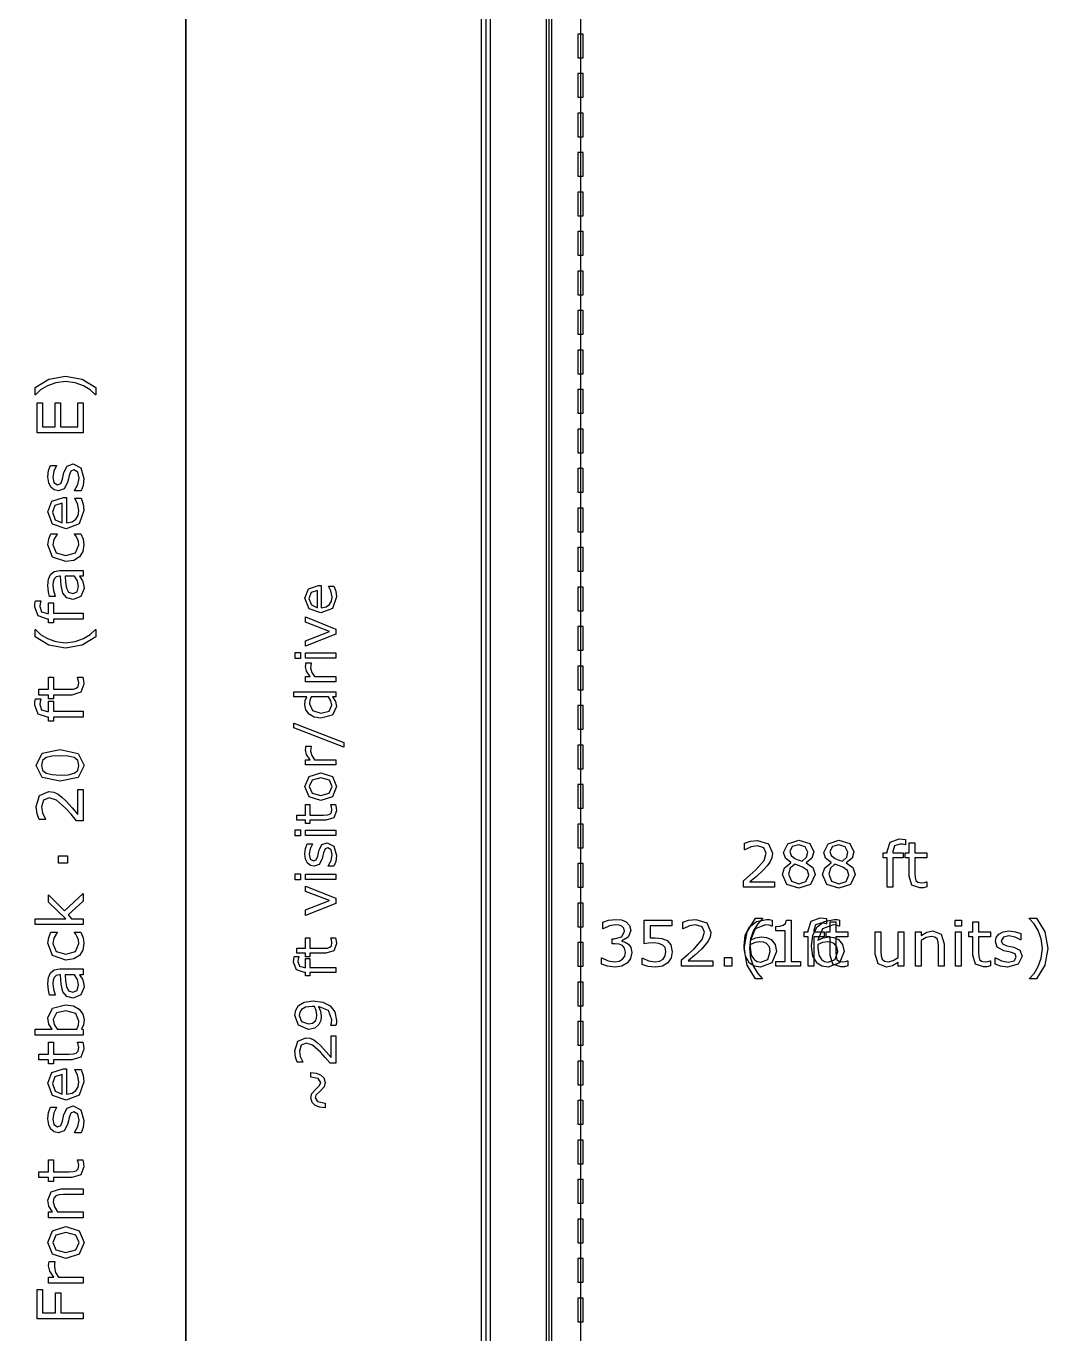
# Model space of a CAD drawing. Extents: x -17 to 192, y 167 to 459.
# Drawn here: x 138.58 to 172.82, y 370.01 to 413.81 of the extents above; entities that cross this region are included whole.
import ezdxf

# ---------------------------------------------------------------- set-up
doc = ezdxf.new("R2010")
doc.units = 0

msp = doc.modelspace()

# ---------------------------------------------------------------- linework, layer by layer
at = {"layer": 'Layer 1', "color": 7}
for points in [[(94.562067, 443.071168), (94.562067, 323.426942), (154.145953, 323.426942), (154.145953, 443.071168), (94.562067, 443.071168)], [(156.011469, 442.912522), (156.011469, 323.585589), (156.196471, 323.585589), (156.196471, 442.912522), (156.011469, 442.912522)], [(94.879361, 442.753876), (153.828659, 442.753876), (153.828659, 323.744236), (94.879361, 323.744236), (94.879361, 442.753876)]]:
    msp.add_lwpolyline(points, close=True, dxfattribs=at)
for points in [[(156.10397, 442.912522), (156.10397, 323.585589)], [(137.053994, 436.033364), (143.933152, 436.033364), (143.933152, 338.66682), (137.053994, 338.66682), (137.053994, 436.033364)], [(143.933152, 436.033364), (153.987306, 436.033364), (153.987306, 338.66682), (143.933152, 338.66682), (143.933152, 436.033364)], [(157.162302, 436.033364), (157.162302, 338.66682)], [(157.069801, 413.543809), (157.069801, 412.75006), (157.254803, 412.75006), (157.254803, 413.543809), (157.069801, 413.543809)], [(157.069801, 412.220894), (157.069801, 411.427145), (157.254803, 411.427145), (157.254803, 412.220894), (157.069801, 412.220894)], [(157.069801, 410.897979), (157.069801, 410.10423), (157.254803, 410.10423), (157.254803, 410.897979), (157.069801, 410.897979)], [(157.069801, 409.575064), (157.069801, 408.781315), (157.254803, 408.781315), (157.254803, 409.575064), (157.069801, 409.575064)], [(157.069801, 408.252149), (157.069801, 407.4584), (157.254803, 407.4584), (157.254803, 408.252149), (157.069801, 408.252149)], [(157.069801, 406.929234), (157.069801, 406.135485), (157.254803, 406.135485), (157.254803, 406.929234), (157.069801, 406.929234)], [(157.069801, 405.606319), (157.069801, 404.81257), (157.254803, 404.81257), (157.254803, 405.606319), (157.069801, 405.606319)], [(157.069801, 404.283404), (157.069801, 403.489655), (157.254803, 403.489655), (157.254803, 404.283404), (157.069801, 404.283404)], [(157.069801, 402.960489), (157.069801, 402.16674), (157.254803, 402.16674), (157.254803, 402.960489), (157.069801, 402.960489)], [(139.902461, 402.088522), (140.461602, 401.987237), (140.919452, 401.703017), (140.919452, 401.466339), (140.909107, 401.466339), (140.734442, 401.625502), (140.504999, 401.767094), (140.225946, 401.868381), (139.90245, 401.906621), (139.57999, 401.868381), (139.299905, 401.767094), (139.070461, 401.625502), (138.895797, 401.466339), (138.885452, 401.466339), (138.885452, 401.703017), (139.343305, 401.987237), (139.902443, 402.088522), (139.902461, 402.088522)], [(157.069801, 401.637574), (157.069801, 400.843825), (157.254803, 400.843825), (157.254803, 401.637574), (157.069801, 401.637574)], [(140.49364, 401.196586), (140.49364, 400.182696), (138.954717, 400.182696), (138.954717, 401.196586), (139.136618, 401.196586), (139.136618, 400.387336), (139.558297, 400.387336), (139.558297, 401.196586), (139.740198, 401.196586), (139.740198, 400.387336), (140.311739, 400.387336), (140.311739, 401.196586), (140.49364, 401.196586)], [(157.069801, 400.314659), (157.069801, 399.52091), (157.254803, 399.52091), (157.254803, 400.314659), (157.069801, 400.314659)], [(140.160845, 399.145036), (140.420261, 399.013777), (140.521546, 398.657211), (140.491574, 398.421566), (140.424393, 398.242766), (140.206319, 398.242766), (140.206319, 398.253111), (140.316906, 398.45775), (140.357213, 398.673758), (140.315872, 398.874262), (140.18565, 398.94661), (140.082295, 398.907335), (140.022352, 398.756441), (140.000656, 398.647919), (139.973785, 398.526997), (139.855961, 398.310989), (139.663725, 398.247944), (139.529367, 398.276884), (139.416713, 398.3668), (139.34023, 398.513561), (139.311293, 398.714065), (139.337142, 398.922837), (139.398118, 399.09957), (139.605858, 399.09957), (139.605858, 399.089225), (139.513873, 398.908359), (139.475633, 398.699584), (139.516974, 398.519753), (139.637897, 398.44637), (139.745383, 398.490813), (139.804295, 398.631372), (139.829087, 398.751263), (139.851815, 398.862882), (139.958267, 399.071654), (140.16084, 399.145036), (140.160845, 399.145036)], [(157.069801, 398.991744), (157.069801, 398.197995), (157.254803, 398.197995), (157.254803, 398.991744), (157.069801, 398.991744)], [(139.936568, 398.025726), (139.936568, 397.175134), (140.122605, 397.207172), (140.251795, 397.295022), (140.326209, 397.422146), (140.351001, 397.585444), (140.304492, 397.822121), (140.211473, 397.992653), (140.211473, 398.002998), (140.423346, 398.002998), (140.492592, 397.802495), (140.520498, 397.587521), (140.365468, 397.138971), (139.92312, 396.977739), (139.473535, 397.131734), (139.307136, 397.538946), (139.443563, 397.898612), (139.831135, 398.025736), (139.936568, 398.025726)], [(139.78774, 397.836591), (139.551063, 397.759076), (139.467346, 397.528598), (139.559331, 397.27952), (139.78774, 397.175134), (139.78774, 397.836591)], [(157.069801, 397.668829), (157.069801, 396.87508), (157.254803, 396.87508), (157.254803, 397.668829), (157.069801, 397.668829)], [(140.421292, 396.810298), (140.49364, 396.625296), (140.51949, 396.440294), (140.483316, 396.210851), (140.371694, 396.032051), (140.183591, 395.915264), (139.917976, 395.873923), (139.473559, 396.02895), (139.31233, 396.440294), (139.340233, 396.634599), (139.408448, 396.810298), (139.624453, 396.810298), (139.624453, 396.799953), (139.518001, 396.615983), (139.480792, 396.432015), (139.592415, 396.170533), (139.917976, 396.07545), (140.239402, 396.168467), (140.351024, 396.432015), (140.33552, 396.551906), (140.295213, 396.661459), (140.249737, 396.74104), (140.207364, 396.799953), (140.207364, 396.810298), (140.421292, 396.810298)], [(157.069801, 396.345914), (157.069801, 395.552165), (157.254803, 395.552165), (157.254803, 396.345914), (157.069801, 396.345914)], [(140.49364, 395.582466), (140.49364, 395.389199), (140.370651, 395.389199), (140.420261, 395.318917), (140.46987, 395.234169), (140.509142, 395.122547), (140.525678, 394.974753), (140.422327, 394.71017), (140.158776, 394.601649), (139.946903, 394.65746), (139.818747, 394.818692), (139.755702, 395.071905), (139.730911, 395.389199), (139.700939, 395.389199), (139.591383, 395.365439), (139.523171, 395.299293), (139.491132, 395.200075), (139.482877, 395.079152), (139.503541, 394.908621), (139.561419, 394.714316), (139.561419, 394.703971), (139.364016, 394.703971), (139.329909, 394.868303), (139.311309, 395.080176), (139.331972, 395.292049), (139.400187, 395.449145), (139.523176, 395.548364), (139.710244, 395.582469), (140.49364, 395.582466)], [(140.20942, 395.389199), (139.887994, 395.389199), (139.903498, 395.179392), (139.93347, 394.989223), (140.007884, 394.853831), (140.145343, 394.802155), (140.295205, 394.862099), (140.344815, 395.045032), (140.30554, 395.232102), (140.209422, 395.389199), (140.20942, 395.389199)], [(148.472901, 395.076858), (148.472901, 394.332589), (148.635683, 394.360624), (148.748727, 394.437491), (148.813838, 394.548724), (148.835534, 394.69161), (148.794838, 394.898704), (148.713447, 395.047918), (148.713447, 395.056967), (148.898838, 395.056967), (148.959427, 394.881527), (148.983848, 394.693425), (148.848196, 394.300942), (148.461141, 394.159867), (148.067753, 394.294611), (147.922156, 394.650919), (148.041528, 394.96563), (148.380655, 395.076864), (148.472901, 395.076858)], [(148.342679, 394.911364), (148.135585, 394.843538), (148.062335, 394.641871), (148.142821, 394.423926), (148.342679, 394.332589), (148.342679, 394.911364)], [(157.069801, 395.022999), (157.069801, 394.22925), (157.254803, 394.22925), (157.254803, 395.022999), (157.069801, 395.022999)], [(139.073573, 394.562377), (139.073573, 394.552032), (139.054973, 394.468317), (139.044627, 394.377367), (139.100436, 394.195466), (139.299908, 394.139655), (139.339182, 394.139655), (139.339182, 394.490021), (139.50248, 394.490021), (139.50248, 394.145857), (140.49364, 394.145857), (140.49364, 393.951552), (139.502488, 393.951552), (139.502488, 393.820295), (139.33919, 393.820295), (139.33919, 393.951552), (139.30095, 393.951552), (138.985723, 394.053872), (138.875136, 394.349461), (138.881327, 394.466248), (138.895799, 394.562369), (139.073573, 394.562377)], [(147.950197, 394.025114), (148.96034, 393.616355), (148.96034, 393.445434), (147.950197, 393.039387), (147.950197, 393.223872), (148.75415, 393.536774), (147.950197, 393.84696), (147.950197, 394.025114)], [(140.919452, 393.598093), (140.919452, 393.361416), (140.461602, 393.077196), (139.902461, 392.975911), (139.343323, 393.077196), (138.88547, 393.361416), (138.88547, 393.598093), (138.895815, 393.598093), (139.07048, 393.437899), (139.299924, 393.297339), (139.580008, 393.196052), (139.902469, 393.157811), (140.225964, 393.19502), (140.505017, 393.297339), (140.734461, 393.438931), (140.909125, 393.598093), (140.919452, 393.598093)], [(157.069801, 393.700084), (157.069801, 392.906335), (157.254803, 392.906335), (157.254803, 393.700084), (157.069801, 393.700084)], [(147.781086, 392.825963), (147.781086, 392.634244), (147.604738, 392.634244), (147.604738, 392.825963), (147.781086, 392.825963)], [(148.96034, 392.815113), (148.96034, 392.645097), (147.950197, 392.645097), (147.950197, 392.815113), (148.96034, 392.815113)], [(148.135585, 392.48322), (148.135585, 392.474171), (148.122937, 392.400017), (148.118413, 392.315914), (148.153682, 392.163985), (148.243212, 392.022909), (148.96034, 392.022909), (148.96034, 391.852893), (147.950197, 391.852893), (147.950197, 392.022909), (148.099411, 392.022909), (147.984561, 392.201063), (147.950197, 392.359321), (147.952922, 392.42353), (147.961071, 392.483215), (148.135585, 392.48322)], [(140.483305, 392.001295), (140.507065, 391.881405), (140.516378, 391.766684), (140.421292, 391.497966), (140.116403, 391.405984), (139.502488, 391.405984), (139.502488, 391.274724), (139.33919, 391.274724), (139.33919, 391.405984), (139.007427, 391.405984), (139.007427, 391.600285), (139.33919, 391.600285), (139.33919, 392.001295), (139.502488, 392.001295), (139.502488, 391.600285), (140.028553, 391.600285), (140.171179, 391.604413), (140.266263, 391.63335), (140.327241, 391.695363), (140.345841, 391.81732), (140.3324, 391.916539), (140.308641, 391.990953), (140.308641, 392.001298), (140.483305, 392.001295)], [(157.069801, 392.377169), (157.069801, 391.58342), (157.254803, 391.58342), (157.254803, 392.377169), (157.069801, 392.377169)], [(139.073573, 391.278859), (139.073573, 391.268514), (139.054973, 391.184797), (139.044627, 391.093847), (139.100436, 390.911946), (139.299908, 390.856135), (139.339182, 390.856135), (139.339182, 391.206501), (139.50248, 391.206501), (139.50248, 390.862337), (140.49364, 390.862337), (140.49364, 390.668035), (139.502488, 390.668035), (139.502488, 390.536775), (139.33919, 390.536775), (139.33919, 390.668035), (139.30095, 390.668035), (138.985723, 390.770352), (138.875136, 391.065941), (138.881327, 391.182731), (138.895799, 391.278849), (139.073573, 391.278859)], [(148.96034, 391.518294), (148.96034, 391.348278), (148.854533, 391.348278), (148.953106, 391.195444), (148.988375, 391.022717), (148.849107, 390.735139), (148.462956, 390.629332), (148.234158, 390.665503), (148.063237, 390.764981), (147.958335, 390.907866), (147.922161, 391.077882), (147.939333, 391.218958), (147.990881, 391.348278), (147.553182, 391.348278), (147.553182, 391.518294), (148.96034, 391.518294)], [(148.711648, 391.348278), (148.131968, 391.348278), (148.089465, 391.225289), (148.077718, 391.10682), (148.177195, 390.884353), (148.459349, 390.804772), (148.733362, 390.866266), (148.826509, 391.063412), (148.794857, 391.209914), (148.711658, 391.348278), (148.711648, 391.348278)], [(157.069801, 391.054254), (157.069801, 390.260505), (157.254803, 390.260505), (157.254803, 391.054254), (157.069801, 391.054254)], [(147.553187, 390.46836), (149.235252, 389.819949), (149.235252, 389.663501), (147.553187, 390.309197), (147.553187, 390.46836)], [(139.723661, 389.58284), (140.332408, 389.452618), (140.525678, 389.050573), (140.32931, 388.64543), (139.72573, 388.518309), (139.120081, 388.647499), (138.923713, 389.050573), (139.123182, 389.454684), (139.723661, 389.58284), (139.723661, 389.58284)], [(140.192883, 389.311023), (139.996512, 389.359598), (139.723661, 389.373039), (139.45081, 389.359598), (139.254442, 389.309989), (139.134551, 389.21077), (139.094245, 389.050573), (139.134551, 388.889344), (139.256508, 388.789091), (139.455977, 388.740516), (139.72573, 388.728107), (139.99548, 388.739484), (140.189782, 388.788062), (140.312774, 388.884179), (140.355147, 389.050576), (140.31484, 389.211807), (140.192883, 389.311026), (140.192883, 389.311023)], [(148.135579, 389.697865), (148.135579, 389.688816), (148.122932, 389.614661), (148.118408, 389.530556), (148.153677, 389.37863), (148.243206, 389.237551), (148.96034, 389.237551), (148.96034, 389.067535), (147.950197, 389.067535), (147.950197, 389.237551), (148.099411, 389.237551), (147.984561, 389.415706), (147.950197, 389.573966), (147.952922, 389.638172), (147.961071, 389.697859), (148.135579, 389.697865)], [(157.069801, 389.731339), (157.069801, 388.93759), (157.254803, 388.93759), (157.254803, 389.731339), (157.069801, 389.731339)], [(148.455714, 388.804381), (148.845485, 388.677773), (148.98837, 388.338646), (148.845485, 387.997713), (148.455714, 387.872009), (148.065946, 387.997713), (147.922156, 388.338646), (148.065946, 388.677773), (148.455714, 388.804381), (148.455714, 388.804381)], [(148.455714, 388.628939), (148.164519, 388.55207), (148.068658, 388.338646), (148.164519, 388.123413), (148.455714, 388.047452), (148.7442, 388.124318), (148.841868, 388.338646), (148.745102, 388.551165), (148.455714, 388.628939), (148.455714, 388.628939)], [(140.49364, 388.239256), (140.49364, 387.19746), (140.277632, 387.19746), (140.091598, 387.4145), (139.906596, 387.618105), (139.601707, 387.889924), (139.356759, 387.963304), (139.16969, 387.883722), (139.101478, 387.663581), (139.134551, 387.459977), (139.235836, 387.246035), (139.235836, 387.23569), (139.018796, 387.23569), (138.95265, 387.431026), (138.922678, 387.668738), (139.037399, 388.039773), (139.346424, 388.174131), (139.510756, 388.151404), (139.654414, 388.08629), (139.780507, 387.991207), (139.917966, 387.859947), (140.128804, 387.631538), (140.316906, 387.411397), (140.316906, 388.239253), (140.49364, 388.239256)], [(157.069801, 388.408424), (157.069801, 387.614675), (157.254803, 387.614675), (157.254803, 388.408424), (157.069801, 388.408424)], [(148.951291, 387.738167), (148.972087, 387.633265), (148.980237, 387.532883), (148.897036, 387.297756), (148.630257, 387.217269), (148.093082, 387.217269), (148.093082, 387.102419), (147.950197, 387.102419), (147.950197, 387.217269), (147.659904, 387.217269), (147.659904, 387.387285), (147.950197, 387.387285), (147.950197, 387.738167), (148.093082, 387.738167), (148.093082, 387.387285), (148.553388, 387.387285), (148.678186, 387.39091), (148.761387, 387.416231), (148.814743, 387.470491), (148.831014, 387.577203), (148.819267, 387.664021), (148.798471, 387.729132), (148.798471, 387.738181), (148.951291, 387.738167)], [(147.781086, 386.888091), (147.781086, 386.696372), (147.604738, 386.696372), (147.604738, 386.888091), (147.781086, 386.888091)], [(148.96034, 386.877238), (148.96034, 386.707225), (147.950197, 386.707225), (147.950197, 386.877238), (148.96034, 386.877238)], [(157.069801, 387.085509), (157.069801, 386.29176), (157.254803, 386.29176), (157.254803, 387.085509), (157.069801, 387.085509)], [(148.669143, 386.46215), (148.896131, 386.347297), (148.984758, 386.035301), (148.958538, 385.829114), (148.899758, 385.672663), (148.708941, 385.672663), (148.708941, 385.681712), (148.805707, 385.860771), (148.840976, 386.049776), (148.804802, 386.225218), (148.690857, 386.288522), (148.600422, 386.254156), (148.547972, 386.122123), (148.528974, 386.027167), (148.505453, 385.92136), (148.402358, 385.732356), (148.234152, 385.67719), (148.11659, 385.702511), (148.018017, 385.78119), (147.951096, 385.909605), (147.925775, 386.085045), (147.948397, 386.267721), (148.001753, 386.422364), (148.183524, 386.422364), (148.183524, 386.413316), (148.103041, 386.255055), (148.069579, 386.072379), (148.105753, 385.915024), (148.21156, 385.850817), (148.305611, 385.889703), (148.357157, 386.012695), (148.378853, 386.117596), (148.398749, 386.215265), (148.491896, 386.397941), (148.669145, 386.46215), (148.669143, 386.46215)], [(163.662156, 384.968845), (162.620361, 384.968845), (162.620361, 385.184853), (162.837401, 385.370887), (163.041006, 385.555889), (163.312822, 385.860778), (163.386204, 386.105726), (163.306623, 386.292795), (163.086479, 386.361007), (162.882875, 386.327934), (162.668936, 386.226649), (162.65859, 386.226649), (162.65859, 386.443689), (162.853927, 386.509835), (163.091639, 386.539807), (163.462674, 386.425086), (163.597032, 386.116061), (163.574304, 385.951729), (163.509193, 385.808071), (163.41411, 385.681978), (163.28285, 385.544519), (163.054441, 385.333681), (162.8343, 385.145579), (163.662156, 385.145579), (163.662156, 384.968845)], [(165.019176, 385.397758), (164.863115, 385.065997), (164.472442, 384.933706), (164.073498, 385.062896), (163.925705, 385.393625), (164.000119, 385.625135), (164.209925, 385.7905), (164.209925, 385.796691), (164.025958, 385.941383), (163.967046, 386.137754), (164.109672, 386.427142), (164.472442, 386.542897), (164.840376, 386.432309), (164.977835, 386.15119), (164.912724, 385.945519), (164.72152, 385.788423), (164.72152, 385.782231), (164.942696, 385.629268), (165.019176, 385.397758), (165.019176, 385.397758)], [(164.774231, 386.149134), (164.688447, 386.324833), (164.471407, 386.390979), (164.257468, 386.328968), (164.174786, 386.161535), (164.216127, 386.032344), (164.343249, 385.936227), (164.452805, 385.887652), (164.593364, 385.838042), (164.734956, 385.979634), (164.774231, 386.149134), (164.774231, 386.149134)], [(166.364829, 385.397755), (166.208768, 385.065995), (165.818093, 384.933703), (165.419152, 385.062894), (165.271358, 385.393622), (165.345772, 385.625133), (165.555579, 385.790497), (165.555579, 385.796688), (165.371609, 385.941381), (165.312699, 386.137752), (165.455325, 386.427139), (165.818093, 386.542894), (166.18603, 386.432306), (166.323488, 386.151187), (166.258377, 385.945516), (166.067174, 385.78842), (166.067174, 385.782229), (166.288349, 385.629265), (166.364829, 385.397755), (166.364829, 385.397755)], [(166.119884, 386.149131), (166.034101, 386.32483), (165.817061, 386.390976), (165.603119, 386.328966), (165.520437, 386.161532), (165.561778, 386.032342), (165.688902, 385.936224), (165.798455, 385.887649), (165.939015, 385.83804), (166.080609, 385.979631), (166.119884, 386.149131), (166.119884, 386.149131)], [(168.047411, 386.38891), (168.037065, 386.38891), (167.953351, 386.40751), (167.862401, 386.417855), (167.6805, 386.362046), (167.624689, 386.162575), (167.624689, 386.1233), (167.975055, 386.1233), (167.975055, 385.960002), (167.630891, 385.960002), (167.630891, 384.968845), (167.436586, 384.968845), (167.436586, 385.959997), (167.305329, 385.959997), (167.305329, 386.123295), (167.436586, 386.123295), (167.436586, 386.161535), (167.538906, 386.476762), (167.834495, 386.587349), (167.951282, 386.581158), (168.0474, 386.566686), (168.047411, 386.38891)], [(168.769847, 384.979177), (168.649959, 384.955417), (168.535236, 384.946104), (168.26652, 385.04119), (168.174535, 385.34608), (168.174535, 385.959994), (168.043278, 385.959994), (168.043278, 386.123292), (168.174535, 386.123292), (168.174535, 386.455055), (168.368839, 386.455055), (168.368839, 386.123292), (168.769847, 386.123292), (168.769847, 385.959994), (168.368839, 385.959994), (168.368839, 385.433929), (168.372967, 385.291303), (168.401907, 385.19622), (168.463917, 385.135241), (168.585874, 385.116641), (168.685093, 385.130082), (168.759507, 385.153841), (168.769852, 385.153841), (168.769847, 384.979177)], [(139.965509, 386.02544), (139.965509, 385.778428), (139.67302, 385.778428), (139.67302, 386.02544), (139.965509, 386.02544)], [(147.781086, 385.414927), (147.781086, 385.223208), (147.604738, 385.223208), (147.604738, 385.414927), (147.781086, 385.414927)], [(157.069801, 385.762594), (157.069801, 384.968845), (157.254803, 384.968845), (157.254803, 385.762594), (157.069801, 385.762594)], [(164.806269, 385.378123), (164.763896, 385.530049), (164.600598, 385.645804), (164.494146, 385.68818), (164.34015, 385.742957), (164.190288, 385.605498), (164.134477, 385.409127), (164.230595, 385.178651), (164.474508, 385.087701), (164.715319, 385.165216), (164.806269, 385.378123), (164.806269, 385.378123)], [(166.151922, 385.378121), (166.109549, 385.530047), (165.946251, 385.645802), (165.839796, 385.688177), (165.685801, 385.742954), (165.535941, 385.605495), (165.48013, 385.409124), (165.576248, 385.178649), (165.820162, 385.087698), (166.060972, 385.165213), (166.151922, 385.378121), (166.151922, 385.378121)], [(148.96034, 385.404074), (148.96034, 385.234059), (147.950197, 385.234059), (147.950197, 385.404074), (148.96034, 385.404074)], [(147.950197, 385.009785), (148.96034, 384.601025), (148.96034, 384.430105), (147.950197, 384.024057), (147.950197, 384.208543), (148.75415, 384.521444), (147.950197, 384.83163), (147.950197, 385.009785)], [(140.49364, 384.759368), (140.49364, 384.503053), (139.988244, 384.040033), (140.108135, 383.913943), (140.49364, 383.913943), (140.49364, 383.719641), (138.88547, 383.719641), (138.88547, 383.913943), (139.916931, 383.913943), (139.33919, 384.47515), (139.33919, 384.720096), (139.872489, 384.183693), (140.49364, 384.759368)], [(157.069801, 384.439679), (157.069801, 383.64593), (157.254803, 383.64593), (157.254803, 384.439679), (157.069801, 384.439679)], [(158.76427, 383.064054), (158.845918, 382.952434), (158.877956, 382.778802), (158.839716, 382.585532), (158.732229, 382.432568), (158.549296, 382.325081), (158.319853, 382.290977), (158.067671, 382.32198), (157.864066, 382.388126), (157.864066, 382.604134), (157.879571, 382.604134), (158.086276, 382.508017), (158.315717, 382.469777), (158.454211, 382.491472), (158.573066, 382.555552), (158.643348, 382.655802), (158.667107, 382.794296), (158.640236, 382.930722), (158.567889, 383.016503), (158.455234, 383.059913), (158.312608, 383.072322), (158.219589, 383.072322), (158.219589, 383.243888), (158.291936, 383.243888), (158.542049, 383.308999), (158.636101, 383.501237), (158.612341, 383.598387), (158.546195, 383.667634), (158.45111, 383.704842), (158.336389, 383.715187), (158.127617, 383.680048), (157.918843, 383.580829), (157.908497, 383.580829), (157.908497, 383.796835), (158.103834, 383.862981), (158.341546, 383.893987), (158.539983, 383.873323), (158.695013, 383.807177), (158.807667, 383.687287), (158.845907, 383.522957), (158.754957, 383.298681), (158.542049, 383.178793), (158.542049, 383.16432), (158.655738, 383.129181), (158.764259, 383.064067), (158.76427, 383.064054)], [(160.232912, 382.811874), (160.193637, 382.606201), (160.086151, 382.440836), (159.908385, 382.329217), (159.670673, 382.290977), (159.427794, 382.317848), (159.230391, 382.380893), (159.230391, 382.598967), (159.244864, 382.598967), (159.443301, 382.506982), (159.666543, 382.469777), (159.808137, 382.49044), (159.931126, 382.562788), (159.999341, 382.66924), (160.0231, 382.812901), (159.995195, 382.947262), (159.919746, 383.035111), (159.788489, 383.089888), (159.616923, 383.106424), (159.441224, 383.094015), (159.296532, 383.069224), (159.296532, 383.861941), (160.222572, 383.861941), (160.222572, 383.681072), (159.496001, 383.681072), (159.496001, 383.271796), (159.586951, 383.277988), (159.667567, 383.280104), (159.886673, 383.258409), (160.059274, 383.183995), (160.18743, 383.037233), (160.232907, 382.811925), (160.232912, 382.811874)], [(161.590966, 382.323015), (160.549171, 382.323015), (160.549171, 382.539023), (160.766211, 382.725057), (160.969815, 382.910059), (161.241635, 383.214948), (161.315014, 383.459896), (161.235433, 383.646965), (161.015292, 383.715177), (160.811687, 383.682104), (160.597746, 383.580819), (160.5874, 383.580819), (160.5874, 383.797859), (160.782737, 383.864005), (161.020449, 383.893977), (161.391484, 383.779256), (161.525845, 383.470231), (161.503117, 383.305899), (161.438006, 383.162241), (161.34292, 383.036148), (161.211663, 382.898689), (160.983254, 382.687851), (160.76311, 382.499749), (161.590966, 382.499749), (161.590966, 382.323015)], [(163.729334, 382.822209), (163.574304, 382.43877), (163.196035, 382.290977), (162.98933, 382.326116), (162.824997, 382.430502), (162.687539, 382.657879), (162.639996, 382.998943), (162.683406, 383.36171), (162.823965, 383.642829), (163.058576, 383.82473), (163.393438, 383.890876), (163.495758, 383.885716), (163.579474, 383.867116), (163.579474, 383.669711), (163.569129, 383.669711), (163.48128, 383.698651), (163.362424, 383.713123), (163.007925, 383.573596), (162.853929, 383.198425), (163.024461, 383.278009), (163.219797, 383.305912), (163.392396, 383.287312), (163.546393, 383.214964), (163.682818, 383.055801), (163.729326, 382.822225), (163.729334, 382.822209)], [(163.263213, 381.897203), (163.026535, 381.897203), (162.742315, 382.355053), (162.64103, 382.914194), (162.742315, 383.473332), (163.026535, 383.931185), (163.263213, 383.931185), (163.263213, 383.92084), (163.103016, 383.746175), (162.962456, 383.516731), (162.861171, 383.236647), (162.822931, 382.914186), (162.860139, 382.590691), (162.962456, 382.311638), (163.10405, 382.082194), (163.263213, 381.90753), (163.263213, 381.897203)], [(164.535487, 382.323015), (163.702463, 382.323015), (163.702463, 382.480111), (164.022857, 382.480111), (164.022857, 383.511572), (163.702463, 383.511572), (163.702463, 383.652132), (163.841988, 383.662477), (163.954642, 383.694515), (164.029056, 383.759629), (164.061097, 383.867116), (164.221294, 383.867116), (164.221294, 382.480122), (164.535487, 382.480122), (164.535487, 382.323015)], [(165.400549, 383.743095), (165.390204, 383.743095), (165.306487, 383.761696), (165.215536, 383.772041), (165.033636, 383.716232), (164.977825, 383.516761), (164.977825, 383.477486), (165.328191, 383.477486), (165.328191, 383.314188), (164.984037, 383.314188), (164.984037, 382.323015), (164.789732, 382.323015), (164.789732, 383.314167), (164.658475, 383.314167), (164.658475, 383.477465), (164.789732, 383.477465), (164.789732, 383.515705), (164.892052, 383.830932), (165.187641, 383.941519), (165.304431, 383.935328), (165.400549, 383.920856), (165.400549, 383.743095)], [(165.991725, 382.822209), (165.836698, 382.43877), (165.458426, 382.290977), (165.251721, 382.326116), (165.087388, 382.430502), (164.94993, 382.657879), (164.902389, 382.998943), (164.945797, 383.36171), (165.086356, 383.642829), (165.320968, 383.82473), (165.655829, 383.890876), (165.758149, 383.885716), (165.841865, 383.867116), (165.841865, 383.669711), (165.83152, 383.669711), (165.743671, 383.698651), (165.624815, 383.713123), (165.270316, 383.573596), (165.116321, 383.198425), (165.286852, 383.278009), (165.482189, 383.305912), (165.654789, 383.287312), (165.808784, 383.214964), (165.945209, 383.055801), (165.991717, 382.822225), (165.991725, 382.822209)], [(166.122985, 382.333363), (166.003094, 382.309603), (165.888374, 382.30029), (165.619655, 382.395376), (165.527673, 382.700265), (165.527673, 383.31418), (165.396413, 383.31418), (165.396413, 383.477478), (165.527673, 383.477478), (165.527673, 383.809241), (165.721975, 383.809241), (165.721975, 383.477478), (166.122985, 383.477478), (166.122985, 383.31418), (165.721975, 383.31418), (165.721975, 382.788115), (165.726102, 382.645489), (165.75504, 382.550406), (165.817053, 382.489427), (165.939007, 382.470827), (166.038226, 382.484268), (166.11264, 382.508027), (166.122985, 382.508027), (166.122985, 382.333363)], [(169.929466, 383.670735), (169.710357, 383.670735), (169.710357, 383.872273), (169.929466, 383.872273), (169.929466, 383.670735)], [(170.900981, 382.33336), (170.781093, 382.309601), (170.66637, 382.300287), (170.397654, 382.395373), (170.305669, 382.700263), (170.305669, 383.314177), (170.174412, 383.314177), (170.174412, 383.477475), (170.305669, 383.477475), (170.305669, 383.809239), (170.499973, 383.809239), (170.499973, 383.477475), (170.900981, 383.477475), (170.900981, 383.314177), (170.499973, 383.314177), (170.499973, 382.788112), (170.504101, 382.645486), (170.533041, 382.550403), (170.595051, 382.489424), (170.717008, 382.470824), (170.816227, 382.484265), (170.890641, 382.508025), (170.900986, 382.508025), (170.900981, 382.33336)], [(172.821274, 382.914205), (172.719989, 382.355064), (172.435768, 381.897214), (172.199091, 381.897214), (172.199091, 381.907559), (172.358254, 382.082223), (172.499848, 382.311667), (172.601133, 382.59072), (172.639373, 382.914215), (172.601133, 383.236676), (172.499848, 383.516761), (172.358254, 383.746204), (172.199091, 383.920869), (172.199091, 383.931214), (172.435768, 383.931214), (172.719989, 383.473361), (172.821274, 382.914223), (172.821274, 382.914205)], [(140.421292, 383.462292), (140.49364, 383.27729), (140.51949, 383.092288), (140.483316, 382.862847), (140.371694, 382.684045), (140.183591, 382.567258), (139.917976, 382.525917), (139.473559, 382.680946), (139.31233, 383.092288), (139.340233, 383.286593), (139.408448, 383.462292), (139.624453, 383.462292), (139.624453, 383.451947), (139.518001, 383.267979), (139.480792, 383.084009), (139.592415, 382.822527), (139.917976, 382.727444), (140.239402, 382.820461), (140.351024, 383.084009), (140.33552, 383.2039), (140.295213, 383.313453), (140.249737, 383.393034), (140.207364, 383.451947), (140.207364, 383.462292), (140.421292, 383.462292)], [(148.951297, 383.279788), (148.972093, 383.174886), (148.980242, 383.074506), (148.897041, 382.839376), (148.630262, 382.75889), (148.093087, 382.75889), (148.093087, 382.64404), (147.950202, 382.64404), (147.950202, 382.75889), (147.659909, 382.75889), (147.659909, 382.928906), (147.950202, 382.928906), (147.950202, 383.279788), (148.093087, 383.279788), (148.093087, 382.928906), (148.553393, 382.928906), (148.678191, 382.93253), (148.761392, 382.957851), (148.814748, 383.012112), (148.83102, 383.118823), (148.819272, 383.205638), (148.798476, 383.270749), (148.798476, 383.279798), (148.951297, 383.279788)], [(167.998836, 382.323015), (167.804534, 382.323015), (167.804534, 382.451174), (167.616431, 382.332318), (167.417994, 382.290977), (167.134808, 382.401564), (167.033521, 382.728158), (167.033521, 383.477465), (167.227825, 383.477465), (167.227825, 382.820143), (167.23608, 382.669246), (167.271219, 382.562793), (167.343567, 382.496648), (167.472758, 382.475984), (167.637087, 382.515256), (167.804521, 382.615509), (167.804521, 383.47747), (167.998823, 383.47747), (167.998836, 382.323015)], [(169.346556, 382.323015), (169.152254, 382.323015), (169.152254, 382.98034), (169.14294, 383.129168), (169.108833, 383.238721), (169.034419, 383.3028), (168.908329, 383.324496), (168.74193, 383.285221), (168.575534, 383.184968), (168.575534, 382.323015), (168.38123, 382.323015), (168.38123, 383.477465), (168.575534, 383.477465), (168.575534, 383.349309), (168.763637, 383.46713), (168.963106, 383.509506), (169.248361, 383.396849), (169.346545, 383.072322), (169.346556, 382.323015)], [(169.917063, 382.323015), (169.722761, 382.323015), (169.722761, 383.477465), (169.917063, 383.477465), (169.917063, 382.323015)], [(171.960347, 382.655821), (171.829088, 382.396405), (171.472522, 382.29512), (171.236877, 382.325092), (171.058077, 382.392272), (171.058077, 382.610347), (171.068422, 382.610347), (171.273061, 382.499759), (171.489069, 382.459453), (171.689573, 382.500794), (171.761921, 382.631016), (171.722646, 382.73437), (171.571751, 382.794314), (171.46323, 382.81601), (171.342308, 382.842881), (171.1263, 382.960705), (171.063255, 383.15294), (171.092195, 383.287298), (171.182111, 383.399952), (171.328872, 383.476435), (171.529376, 383.505373), (171.738148, 383.479523), (171.914881, 383.418547), (171.914881, 383.210807), (171.904536, 383.210807), (171.72367, 383.302792), (171.514895, 383.341032), (171.335063, 383.299691), (171.261681, 383.178769), (171.306123, 383.071282), (171.446683, 383.01237), (171.566574, 382.987579), (171.678193, 382.964851), (171.886965, 382.858399), (171.960347, 382.655826), (171.960347, 382.655821)], [(157.069801, 383.116764), (157.069801, 382.323015), (157.254803, 382.323015), (157.254803, 383.116764), (157.069801, 383.116764)], [(163.519528, 382.813954), (163.49059, 382.973117), (163.397573, 383.08267), (163.292153, 383.12608), (163.171231, 383.136425), (163.007933, 383.115761), (162.852903, 383.051685), (162.849807, 383.007243), (162.848749, 382.954532), (162.881822, 382.696151), (162.974839, 382.547323), (163.077158, 382.480143), (163.198081, 382.459479), (163.433723, 382.550429), (163.519507, 382.813978), (163.519528, 382.813954)], [(165.781919, 382.813954), (165.752981, 382.973117), (165.659964, 383.08267), (165.554544, 383.12608), (165.433622, 383.136425), (165.270324, 383.115761), (165.115294, 383.051685), (165.112198, 383.007243), (165.11114, 382.954532), (165.144213, 382.696151), (165.23723, 382.547323), (165.339549, 382.480143), (165.460472, 382.459479), (165.696117, 382.550429), (165.781898, 382.813978), (165.781919, 382.813954)], [(147.717782, 382.647657), (147.717782, 382.638608), (147.70151, 382.565358), (147.692461, 382.485777), (147.741295, 382.326611), (147.915832, 382.277777), (147.950197, 382.277777), (147.950197, 382.58435), (148.093082, 382.58435), (148.093082, 382.283204), (148.96034, 382.283204), (148.96034, 382.113188), (148.093082, 382.113188), (148.093082, 381.998338), (147.950197, 381.998338), (147.950197, 382.113188), (147.916735, 382.113188), (147.640912, 382.202718), (147.544149, 382.461358), (147.549573, 382.563548), (147.56222, 382.647651), (147.717782, 382.647657)], [(162.236922, 382.323015), (161.989907, 382.323015), (161.989907, 382.61757), (162.236922, 382.61757), (162.236922, 382.323015)], [(140.49364, 382.234463), (140.49364, 382.041193), (140.370651, 382.041193), (140.420261, 381.970911), (140.46987, 381.886163), (140.509142, 381.774541), (140.525678, 381.626747), (140.422327, 381.362164), (140.158776, 381.253643), (139.946903, 381.309454), (139.818747, 381.470686), (139.755702, 381.723899), (139.730911, 382.041193), (139.700939, 382.041193), (139.591383, 382.017407), (139.523171, 381.951261), (139.491132, 381.852042), (139.482877, 381.73112), (139.503541, 381.560588), (139.561419, 381.366286), (139.561419, 381.355941), (139.364016, 381.355941), (139.329909, 381.520274), (139.311309, 381.732146), (139.331972, 381.944019), (139.400187, 382.101115), (139.523176, 382.200334), (139.710244, 382.234441), (140.49364, 382.234463)], [(140.20942, 382.041193), (139.887994, 382.041193), (139.903498, 381.831386), (139.93347, 381.641217), (140.007884, 381.505825), (140.145343, 381.454149), (140.295205, 381.514093), (140.344815, 381.697028), (140.30554, 381.884096), (140.209422, 382.041193), (140.20942, 382.041193)], [(157.069801, 381.793849), (157.069801, 381.0001), (157.254803, 381.0001), (157.254803, 381.793849), (157.069801, 381.793849)], [(139.90762, 381.034536), (140.168068, 380.993195), (140.362372, 380.883642), (140.485361, 380.72241), (140.525668, 380.52914), (140.501908, 380.357577), (140.439895, 380.212882), (140.49364, 380.200481), (140.49364, 380.01858), (138.88547, 380.01858), (138.88547, 380.212882), (139.460113, 380.212882), (139.350559, 380.386514), (139.307149, 380.59322), (139.464245, 380.91568), (139.907631, 381.034536), (139.90762, 381.034536)], [(148.206122, 381.163642), (148.526257, 381.122947), (148.771332, 381.001765), (148.930498, 380.795576), (148.986565, 380.504381), (148.981142, 380.415756), (148.965769, 380.341599), (148.793042, 380.341599), (148.793042, 380.350647), (148.819262, 380.424805), (148.831009, 380.531516), (148.711637, 380.844415), (148.380649, 380.97645), (148.452997, 380.818189), (148.474693, 380.656315), (148.458421, 380.505291), (148.395117, 380.370544), (148.254943, 380.250267), (148.051468, 380.210477), (147.715959, 380.346126), (147.586641, 380.677114), (147.617388, 380.85798), (147.70782, 381.00358), (147.901349, 381.122047), (148.206109, 381.163648), (148.206122, 381.163642)], [(139.91278, 380.834033), (139.599619, 380.765818), (139.492132, 380.545677), (139.529341, 380.374113), (139.623392, 380.212882), (140.28485, 380.212882), (140.336525, 380.354476), (140.350998, 380.489868), (140.245578, 380.742048), (139.912782, 380.834033), (139.91278, 380.834033)], [(148.167237, 380.980966), (147.942058, 380.952026), (147.810023, 380.872445), (147.752146, 380.781108), (147.734048, 380.675299), (147.815439, 380.469112), (148.044237, 380.394052), (148.184408, 380.418473), (148.279364, 380.500769), (148.317345, 380.590296), (148.326394, 380.698818), (148.307397, 380.841703), (148.252231, 380.977355), (148.215153, 380.979207), (148.167223, 380.981059), (148.167237, 380.980966)], [(157.069801, 380.470934), (157.069801, 379.677185), (157.254803, 379.677185), (157.254803, 380.470934), (157.069801, 380.470934)], [(140.483295, 379.783969), (140.507054, 379.664078), (140.516368, 379.549358), (140.421282, 379.280639), (140.116392, 379.188657), (139.502478, 379.188657), (139.502478, 379.057398), (139.33918, 379.057398), (139.33918, 379.188657), (139.007416, 379.188657), (139.007416, 379.382959), (139.33918, 379.382959), (139.33918, 379.783969), (139.502478, 379.783969), (139.502478, 379.382959), (140.028543, 379.382959), (140.171169, 379.387086), (140.266252, 379.416024), (140.327231, 379.478037), (140.345831, 379.599991), (140.33239, 379.69921), (140.30863, 379.773624), (140.30863, 379.783969), (140.483295, 379.783969)], [(148.96034, 379.988005), (148.96034, 379.076434), (148.771332, 379.076434), (148.608553, 379.266344), (148.446676, 379.444498), (148.179897, 379.682337), (147.965569, 379.746546), (147.801885, 379.676913), (147.7422, 379.484289), (147.771137, 379.306135), (147.859762, 379.118937), (147.859762, 379.109888), (147.669852, 379.109888), (147.611975, 379.280809), (147.585755, 379.488805), (147.686135, 379.813462), (147.956531, 379.931027), (148.100321, 379.91113), (148.226024, 379.854157), (148.336353, 379.770959), (148.45663, 379.656106), (148.641115, 379.456248), (148.805704, 379.263624), (148.805704, 379.987999), (148.96034, 379.988005)], [(139.936558, 378.889967), (139.936558, 378.039375), (140.122594, 378.071413), (140.251785, 378.159263), (140.326199, 378.286387), (140.35099, 378.449685), (140.304482, 378.686362), (140.211462, 378.856894), (140.211462, 378.867239), (140.423335, 378.867239), (140.492582, 378.666735), (140.520487, 378.451762), (140.365457, 378.003212), (139.923109, 377.84198), (139.473524, 377.995975), (139.307125, 378.403187), (139.443552, 378.762853), (139.831124, 378.889977), (139.936558, 378.889967)], [(157.069801, 379.148019), (157.069801, 378.35427), (157.254803, 378.35427), (157.254803, 379.148019), (157.069801, 379.148019)], [(139.78773, 378.700832), (139.551052, 378.623317), (139.467336, 378.392839), (139.559321, 378.143761), (139.78773, 378.039375), (139.78773, 378.700832)], [(148.122019, 378.761723), (148.298367, 378.740927), (148.453007, 378.682145), (148.562431, 378.581765), (148.602222, 378.432548), (148.566953, 378.281524), (148.438537, 378.139543), (148.296557, 378.005701), (148.267619, 377.918886), (148.347201, 377.788661), (148.603126, 377.735305), (148.603126, 377.584281), (148.427687, 377.604178), (148.272141, 377.66296), (148.164525, 377.764245), (148.122924, 377.913462), (148.158193, 378.063581), (148.286608, 378.207372), (148.416834, 378.325839), (148.457529, 378.427124), (148.36619, 378.56368), (148.122019, 378.610705), (148.122019, 378.761723)], [(140.160834, 377.645601), (140.42025, 377.514342), (140.521535, 377.157776), (140.491563, 376.922131), (140.424383, 376.743331), (140.206308, 376.743331), (140.206308, 376.753676), (140.316896, 376.958315), (140.357202, 377.174323), (140.315861, 377.374827), (140.185639, 377.447174), (140.082285, 377.4079), (140.022341, 377.257005), (140.000645, 377.148484), (139.973774, 377.027562), (139.85595, 376.811554), (139.663715, 376.748509), (139.529357, 376.777449), (139.416703, 376.867365), (139.34022, 377.014126), (139.311282, 377.21463), (139.337132, 377.423402), (139.398108, 377.600135), (139.605848, 377.600135), (139.605848, 377.58979), (139.513863, 377.408921), (139.475623, 377.200149), (139.516964, 377.020315), (139.637886, 376.946935), (139.745373, 376.991377), (139.804285, 377.131937), (139.829076, 377.251825), (139.851804, 377.363447), (139.958256, 377.572219), (140.160829, 377.645601), (140.160834, 377.645601)], [(157.069801, 377.825104), (157.069801, 377.031355), (157.254803, 377.031355), (157.254803, 377.825104), (157.069801, 377.825104)], [(157.069801, 376.502189), (157.069801, 375.70844), (157.254803, 375.70844), (157.254803, 376.502189), (157.069801, 376.502189)], [(140.483295, 375.842095), (140.507054, 375.722204), (140.516368, 375.607484), (140.421282, 375.338768), (140.116392, 375.246783), (139.502478, 375.246783), (139.502478, 375.115526), (139.33918, 375.115526), (139.33918, 375.246783), (139.007416, 375.246783), (139.007416, 375.441085), (139.33918, 375.441085), (139.33918, 375.842095), (139.502478, 375.842095), (139.502478, 375.441085), (140.028543, 375.441085), (140.171169, 375.445213), (140.266252, 375.47415), (140.327231, 375.536163), (140.345831, 375.65812), (140.33239, 375.757338), (140.30863, 375.831752), (140.30863, 375.842098), (140.483295, 375.842095)], [(157.069801, 375.179274), (157.069801, 374.385525), (157.254803, 374.385525), (157.254803, 375.179274), (157.069801, 375.179274)], [(140.49364, 374.868512), (140.49364, 374.67421), (139.836315, 374.67421), (139.687487, 374.664896), (139.577934, 374.630789), (139.513855, 374.556375), (139.492159, 374.430285), (139.531434, 374.263889), (139.631687, 374.09749), (140.49364, 374.09749), (140.49364, 373.903186), (139.33919, 373.903186), (139.33919, 374.09749), (139.467346, 374.09749), (139.349525, 374.285593), (139.307149, 374.485062), (139.419806, 374.770317), (139.744333, 374.868501), (140.49364, 374.868512)], [(139.916931, 373.602442), (140.362383, 373.457747), (140.525678, 373.070175), (140.362383, 372.680534), (139.916931, 372.536874), (139.471482, 372.680534), (139.307149, 373.070175), (139.471482, 373.457747), (139.916931, 373.602442), (139.916931, 373.602442)], [(157.069801, 373.856359), (157.069801, 373.06261), (157.254803, 373.06261), (157.254803, 373.856359), (157.069801, 373.856359)], [(139.916931, 373.401936), (139.584136, 373.314086), (139.474583, 373.070175), (139.584136, 372.824195), (139.916931, 372.737377), (140.246628, 372.82523), (140.358248, 373.070175), (140.24766, 373.313055), (139.916931, 373.401936), (139.916931, 373.401936)], [(139.551063, 372.435589), (139.551063, 372.425244), (139.53659, 372.340492), (139.531431, 372.244375), (139.571738, 372.070742), (139.674057, 371.909513), (140.49364, 371.909513), (140.49364, 371.715209), (139.33919, 371.715209), (139.33919, 371.909513), (139.509722, 371.909513), (139.378465, 372.113118), (139.33919, 372.293984), (139.342286, 372.367366), (139.351573, 372.435578), (139.551063, 372.435589)], [(157.069801, 372.533444), (157.069801, 371.739695), (157.254803, 371.739695), (157.254803, 372.533444), (157.069801, 372.533444)], [(139.136618, 371.497145), (139.136618, 370.7189), (139.5707, 370.7189), (139.5707, 371.387591), (139.752601, 371.387591), (139.752601, 370.7189), (140.49364, 370.7189), (140.49364, 370.514261), (138.954717, 370.514261), (138.954717, 371.497145), (139.136618, 371.497145)], [(157.069801, 371.210529), (157.069801, 370.41678), (157.254803, 370.41678), (157.254803, 371.210529), (157.069801, 371.210529)]]:
    msp.add_lwpolyline(points, dxfattribs=at)

doc.saveas('drawing.dxf')
